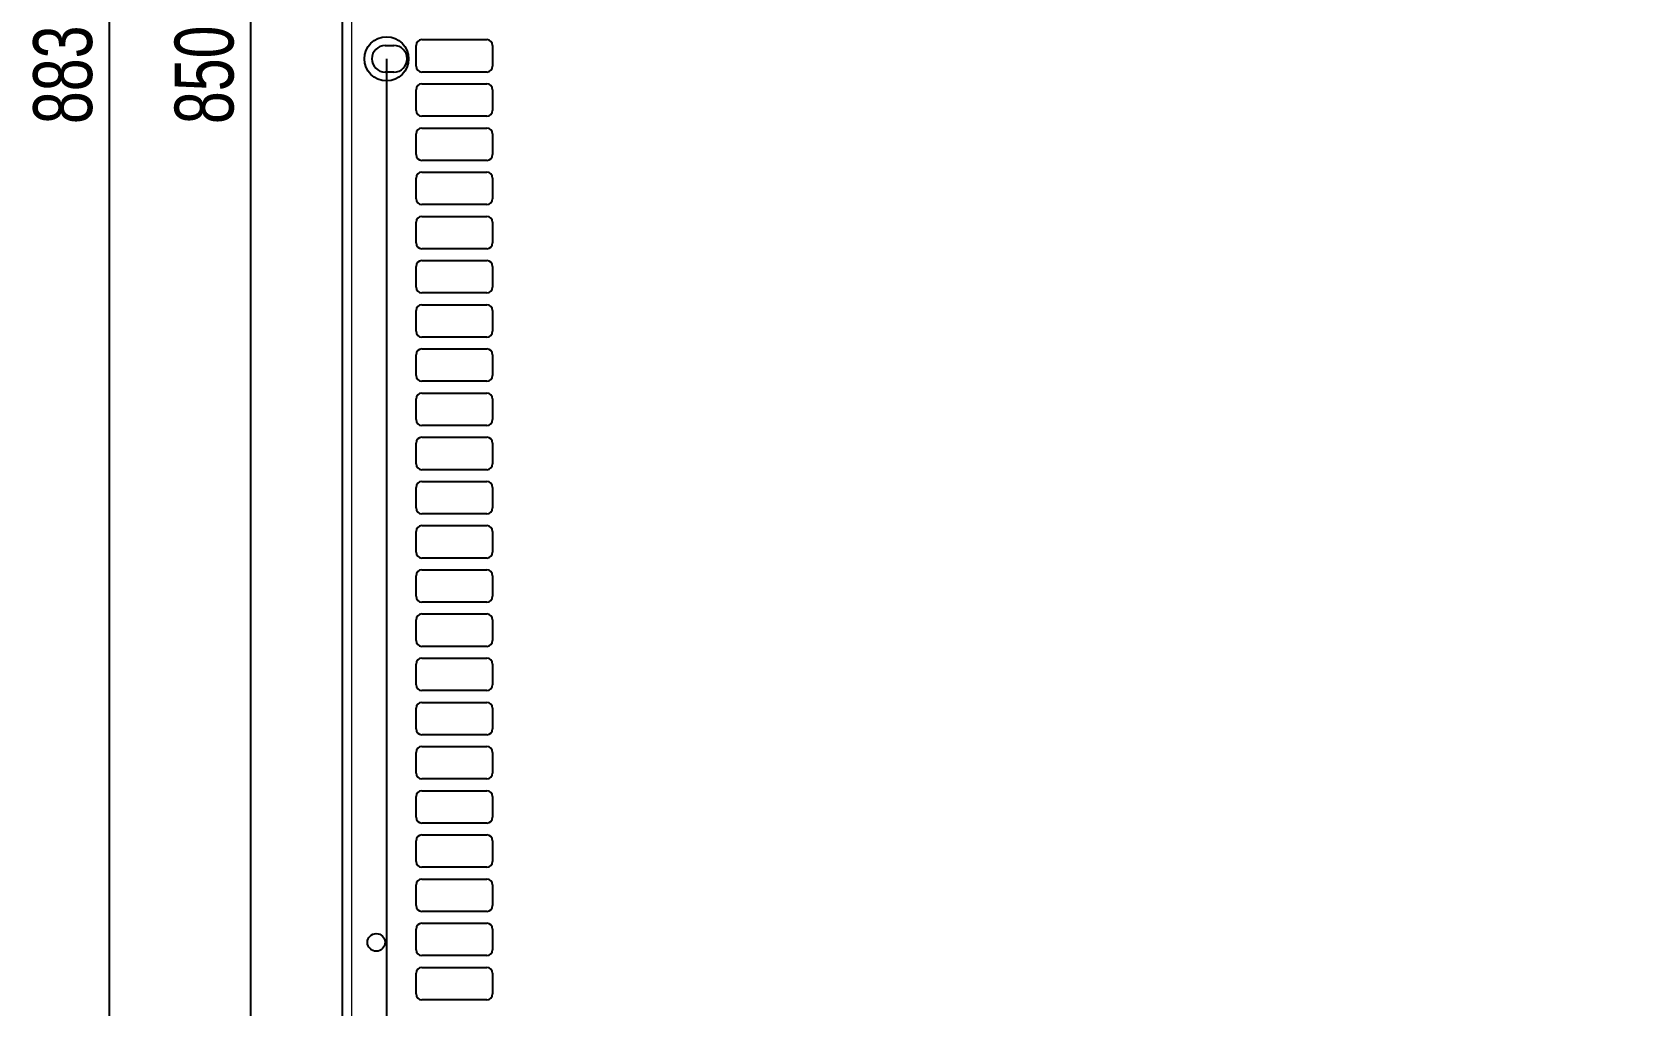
# Model space of a CAD drawing. Header units: millimetres. Extents: x -815 to 1480, y 650 to 1898.
# Drawn here: x -815 to -267, y 978 to 1309 of the extents above; entities that cross this region are included whole.
import ezdxf

# ---------------------------------------------------------------- set-up
doc = ezdxf.new("R2010")
doc.units = ezdxf.units.MM
doc.layers.add('FORMAT', color=7, linetype='Continuous')
doc.styles.add('SLDTEXTSTYLE0', font='TXT', dxfattribs={"width": 0.75})
doc.dimstyles.new('SLDDIMSTYLE0', dxfattribs={"dimtxt": 20, "dimasz": 10, "dimexe": 0, "dimexo": 0.0625, "dimgap": 5, "dimtad": 2, "dimdec": 1, "dimrnd": 1e-09, "dimzin": 12, "dimdsep": 46, "dimtxsty": 'SLDTEXTSTYLE0', "dimsah": 1, "dimcen": 0.09, "dimadec": 0, "dimazin": 3, "dimtfac": 1, "dimtofl": 0, "dimtmove": 0, "dimatfit": 3, "dimfxl": 0, "dimfrac": 2, "dimtolj": 1, "dimtzin": 12, "dimarcsym": 0})

# ---------------------------------------------------------------- blocks, each defined once
blk = doc.blocks.new('_D')
at = {"layer": 'FORMAT'}
for p, q in [((-681.57, 1741.41), (-790.21, 1741.41)), ((-789.21, 1741.41), (-789.21, 858.39)), ((-681.57, 858.39), (-790.21, 858.39))]:
    blk.add_line(p, q, dxfattribs=at)
for points in [[(-789.21, 1741.41), (-790.75, 1731.41), (-787.67, 1731.41)], [(-789.21, 858.39), (-787.67, 868.39), (-790.75, 868.39)]]:
    blk.add_solid(points, dxfattribs=at)
at = {"layer": 'FORMAT', "insert": (-814.99, 1277.73), "char_height": 20, "attachment_point": 1, "rotation": 90, "style": 'SLDTEXTSTYLE0'}
blk.add_mtext('883', dxfattribs=at)
blk = doc.blocks.new('_D_4')
at = {"layer": 'FORMAT'}
for p, q in [((-695.06, 1299.89), (-695.06, 808.4)), ((160.94, 1299.89), (160.94, 808.4)), ((-695.06, 809.4), (160.94, 809.4))]:
    blk.add_line(p, q, dxfattribs=at)
for points in [[(-695.06, 809.4), (-685.06, 807.86), (-685.06, 810.94)], [(160.94, 809.4), (150.94, 810.94), (150.94, 807.86)]]:
    blk.add_solid(points, dxfattribs=at)
at = {"layer": 'FORMAT', "insert": (-289.22, 835.18), "char_height": 20, "attachment_point": 1, "style": 'SLDTEXTSTYLE0'}
blk.add_mtext('856', dxfattribs=at)
blk = doc.blocks.new('_D_5')
at = {"layer": 'FORMAT'}
for p, q in [((-695.07, 1724.9), (-742.21, 1724.9)), ((-741.21, 1724.9), (-741.21, 874.9)), ((-695.07, 874.9), (-742.21, 874.9))]:
    blk.add_line(p, q, dxfattribs=at)
for points in [[(-741.21, 1724.9), (-742.75, 1714.9), (-739.67, 1714.9)], [(-741.21, 874.9), (-739.67, 884.9), (-742.75, 884.9)]]:
    blk.add_solid(points, dxfattribs=at)
at = {"layer": 'FORMAT', "insert": (-766.99, 1277.73), "char_height": 20, "attachment_point": 1, "rotation": 90, "style": 'SLDTEXTSTYLE0'}
blk.add_mtext('850', dxfattribs=at)

msp = doc.modelspace()

# ---------------------------------------------------------------- linework, layer by layer
at = {"color": 7, "linetype": 'Continuous', "lineweight": 25}
for p, q in [((-710.06, 858.4), (-710.06, 1741.4)), ((-683.06, 1306.4), (-661.06, 1306.4)), ((-695.56, 1304.4), (-692.56, 1304.4)), ((-685.06, 1297.4), (-685.06, 1304.4)), ((-659.06, 1304.4), (-659.06, 1297.4)), ((-692.56, 1295.4), (-695.56, 1295.4)), ((-661.06, 1295.4), (-683.06, 1295.4)), ((-685.06, 1282.4), (-685.06, 1289.4)), ((-683.06, 1291.4), (-661.06, 1291.4)), ((-659.06, 1289.4), (-659.06, 1282.4)), ((-661.06, 1280.4), (-683.06, 1280.4)), ((-685.06, 1267.4), (-685.06, 1274.4)), ((-683.06, 1276.4), (-661.06, 1276.4)), ((-659.06, 1274.4), (-659.06, 1267.4)), ((-661.06, 1265.4), (-683.06, 1265.4)), ((-683.06, 1261.4), (-661.06, 1261.4)), ((-685.06, 1252.4), (-685.06, 1259.4)), ((-659.06, 1259.4), (-659.06, 1252.4)), ((-661.06, 1250.4), (-683.06, 1250.4)), ((-683.06, 1246.4), (-661.06, 1246.4)), ((-685.06, 1237.4), (-685.06, 1244.4)), ((-659.06, 1244.4), (-659.06, 1237.4)), ((-661.06, 1235.4), (-683.06, 1235.4)), ((-685.06, 1222.4), (-685.06, 1229.4)), ((-683.06, 1231.4), (-661.06, 1231.4)), ((-659.06, 1229.4), (-659.06, 1222.4)), ((-661.06, 1220.4), (-683.06, 1220.4)), ((-685.06, 1207.4), (-685.06, 1214.4)), ((-683.06, 1216.4), (-661.06, 1216.4)), ((-659.06, 1214.4), (-659.06, 1207.4)), ((-661.06, 1205.4), (-683.06, 1205.4)), ((-683.06, 1201.4), (-661.06, 1201.4)), ((-685.06, 1192.4), (-685.06, 1199.4)), ((-659.06, 1199.4), (-659.06, 1192.4)), ((-661.06, 1190.4), (-683.06, 1190.4)), ((-685.06, 1177.4), (-685.06, 1184.4)), ((-683.06, 1186.4), (-661.06, 1186.4)), ((-659.06, 1184.4), (-659.06, 1177.4)), ((-661.06, 1175.4), (-683.06, 1175.4)), ((-685.06, 1162.4), (-685.06, 1169.4)), ((-683.06, 1171.4), (-661.06, 1171.4)), ((-659.06, 1169.4), (-659.06, 1162.4)), ((-661.06, 1160.4), (-683.06, 1160.4)), ((-685.06, 1147.4), (-685.06, 1154.4)), ((-683.06, 1156.4), (-661.06, 1156.4)), ((-659.06, 1154.4), (-659.06, 1147.4)), ((-661.06, 1145.4), (-683.06, 1145.4)), ((-683.06, 1141.4), (-661.06, 1141.4)), ((-685.06, 1132.4), (-685.06, 1139.4)), ((-659.06, 1139.4), (-659.06, 1132.4)), ((-661.06, 1130.4), (-683.06, 1130.4)), ((-685.06, 1117.4), (-685.06, 1124.4)), ((-683.06, 1126.4), (-661.06, 1126.4)), ((-659.06, 1124.4), (-659.06, 1117.4)), ((-661.06, 1115.4), (-683.06, 1115.4)), ((-685.06, 1102.4), (-685.06, 1109.4)), ((-683.06, 1111.4), (-661.06, 1111.4)), ((-659.06, 1109.4), (-659.06, 1102.4)), ((-661.06, 1100.4), (-683.06, 1100.4)), ((-685.06, 1087.4), (-685.06, 1094.4)), ((-683.06, 1096.4), (-661.06, 1096.4)), ((-659.06, 1094.4), (-659.06, 1087.4)), ((-661.06, 1085.4), (-683.06, 1085.4)), ((-683.06, 1081.4), (-661.06, 1081.4)), ((-685.06, 1072.4), (-685.06, 1079.4)), ((-659.06, 1079.4), (-659.06, 1072.4)), ((-661.06, 1070.4), (-683.06, 1070.4)), ((-685.06, 1057.4), (-685.06, 1064.4)), ((-683.06, 1066.4), (-661.06, 1066.4)), ((-659.06, 1064.4), (-659.06, 1057.4)), ((-661.06, 1055.4), (-683.06, 1055.4)), ((-685.06, 1042.4), (-685.06, 1049.4)), ((-683.06, 1051.4), (-661.06, 1051.4)), ((-659.06, 1049.4), (-659.06, 1042.4)), ((-661.06, 1040.4), (-683.06, 1040.4)), ((-683.06, 1036.4), (-661.06, 1036.4)), ((-685.06, 1027.4), (-685.06, 1034.4)), ((-659.06, 1034.4), (-659.06, 1027.4)), ((-661.06, 1025.4), (-683.06, 1025.4)), ((-683.06, 1021.4), (-661.06, 1021.4)), ((-685.06, 1012.4), (-685.06, 1019.4)), ((-659.06, 1019.4), (-659.06, 1012.4)), ((-661.06, 1010.4), (-683.06, 1010.4)), ((-685.06, 997.4), (-685.06, 1004.4)), ((-683.06, 1006.4), (-661.06, 1006.4)), ((-659.06, 1004.4), (-659.06, 997.4)), ((-661.06, 995.4), (-683.06, 995.4)), ((-685.06, 982.4), (-685.06, 989.4)), ((-683.06, 991.4), (-661.06, 991.4)), ((-659.06, 989.4), (-659.06, 982.4)), ((-661.06, 980.4), (-683.06, 980.4))]:
    msp.add_line(p, q, dxfattribs=at)
at = {"color": 8, "linetype": 'Continuous', "lineweight": 18}
msp.add_line((-706.96, 1741.4), (-706.96, 858.4), dxfattribs=at)
at = {"color": 7, "linetype": 'Continuous', "lineweight": 25}
for centre, radius in [((-695.06, 1299.9), 7.5), ((-698.56, 999.9), 3)]:
    msp.add_circle(centre, radius, dxfattribs=at)
for centre, radius, start, end in [((-683.06, 1304.4), 2, 90, 180), ((-661.06, 1304.4), 2, 0, 90), ((-695.56, 1299.9), 4.5, 90, 270), ((-692.56, 1299.9), 4.5, 270, 90), ((-683.06, 1297.4), 2, 180, 270), ((-661.06, 1297.4), 2, 270, 0), ((-683.06, 1289.4), 2, 90, 180), ((-661.06, 1289.4), 2, 0, 90), ((-683.06, 1282.4), 2, 180, 270), ((-661.06, 1282.4), 2, 270, 0), ((-683.06, 1274.4), 2, 90, 180), ((-661.06, 1274.4), 2, 0, 90), ((-683.06, 1267.4), 2, 180, 270), ((-661.06, 1267.4), 2, 270, 0), ((-683.06, 1259.4), 2, 90, 180), ((-661.06, 1259.4), 2, 0, 90), ((-683.06, 1252.4), 2, 180, 270), ((-661.06, 1252.4), 2, 270, 0), ((-683.06, 1244.4), 2, 90, 180), ((-661.06, 1244.4), 2, 0, 90), ((-683.06, 1237.4), 2, 180, 270), ((-661.06, 1237.4), 2, 270, 360), ((-683.06, 1229.4), 2, 90, 180), ((-661.06, 1229.4), 2, 0, 90), ((-683.06, 1222.4), 2, 180, 270), ((-661.06, 1222.4), 2, 270, 0), ((-683.06, 1214.4), 2, 90, 180), ((-661.06, 1214.4), 2, 0, 90), ((-683.06, 1207.4), 2, 180, 270), ((-661.06, 1207.4), 2, 270, 0), ((-683.06, 1199.4), 2, 90, 180), ((-661.06, 1199.4), 2, 0, 90), ((-683.06, 1192.4), 2, 180, 270), ((-661.06, 1192.4), 2, 270, 0), ((-683.06, 1184.4), 2, 90, 180), ((-661.06, 1184.4), 2, 0, 90), ((-683.06, 1177.4), 2, 180, 270), ((-661.06, 1177.4), 2, 270, 0), ((-683.06, 1169.4), 2, 90, 180), ((-661.06, 1169.4), 2, 0, 90), ((-683.06, 1162.4), 2, 180, 270), ((-661.06, 1162.4), 2, 270, 0), ((-683.06, 1154.4), 2, 90, 180), ((-661.06, 1154.4), 2, 0, 90), ((-683.06, 1147.4), 2, 180, 270), ((-661.06, 1147.4), 2, 270, 0), ((-683.06, 1139.4), 2, 90, 180), ((-661.06, 1139.4), 2, 0, 90), ((-683.06, 1132.4), 2, 180, 270), ((-661.06, 1132.4), 2, 270, 0), ((-683.06, 1124.4), 2, 90, 180), ((-661.06, 1124.4), 2, 0, 90), ((-683.06, 1117.4), 2, 180, 270), ((-661.06, 1117.4), 2, 270, 360), ((-683.06, 1109.4), 2, 90, 180), ((-661.06, 1109.4), 2, 0, 90), ((-683.06, 1102.4), 2, 180, 270), ((-661.06, 1102.4), 2, 270, 0), ((-683.06, 1094.4), 2, 90, 180), ((-661.06, 1094.4), 2, 0, 90), ((-683.06, 1087.4), 2, 180, 270), ((-661.06, 1087.4), 2, 270, 0), ((-683.06, 1079.4), 2, 90, 180), ((-661.06, 1079.4), 2, 0, 90), ((-683.06, 1072.4), 2, 180, 270), ((-661.06, 1072.4), 2, 270, 0), ((-683.06, 1064.4), 2, 90, 180), ((-661.06, 1064.4), 2, 0, 90), ((-683.06, 1057.4), 2, 180, 270), ((-661.06, 1057.4), 2, 270, 0), ((-683.06, 1049.4), 2, 90, 180), ((-661.06, 1049.4), 2, 0, 90), ((-683.06, 1042.4), 2, 180, 270), ((-661.06, 1042.4), 2, 270, 0), ((-683.06, 1034.4), 2, 90, 180), ((-661.06, 1034.4), 2, 0, 90), ((-683.06, 1027.4), 2, 180, 270), ((-661.06, 1027.4), 2, 270, 0), ((-683.06, 1019.4), 2, 90, 180), ((-661.06, 1019.4), 2, 0, 90), ((-683.06, 1012.4), 2, 180, 270), ((-661.06, 1012.4), 2, 270, 0), ((-683.06, 1004.4), 2, 90, 180), ((-661.06, 1004.4), 2, 0, 90), ((-683.06, 997.4), 2, 180, 270), ((-661.06, 997.4), 2, 270, 0), ((-683.06, 989.4), 2, 90, 180), ((-661.06, 989.4), 2, 0, 90), ((-683.06, 982.4), 2, 180, 270), ((-661.06, 982.4), 2, 270, 0)]:
    msp.add_arc(centre, radius, start, end, dxfattribs=at)

# ---------------------------------------------------------------- dimensions: what is measured, and where the dimension line sits
at = {"layer": 'FORMAT'}
for base, p1, p2, angle, picture, middle in [((-789.21, 858.39), (-681.56, 1741.41), (-681.56, 858.39), 90, '_D', (-789.21, 1299.9)), ((-741.21, 874.9), (-695.06, 1724.9), (-695.06, 874.9), 90, '_D_5', (-741.21, 1299.9)), ((160.94, 809.4), (-695.06, 1299.9), (160.94, 1299.9), 0, '_D_4', (-267.06, 809.4))]:
    dim = msp.add_linear_dim(base=base, p1=p1, p2=p2, angle=angle, dimstyle='SLDDIMSTYLE0', dxfattribs=at)
    dim.commit()
    dim.dimension.update_dxf_attribs({"geometry": picture, "text_midpoint": middle, "dimtype": 160})

doc.saveas('drawing.dxf')
